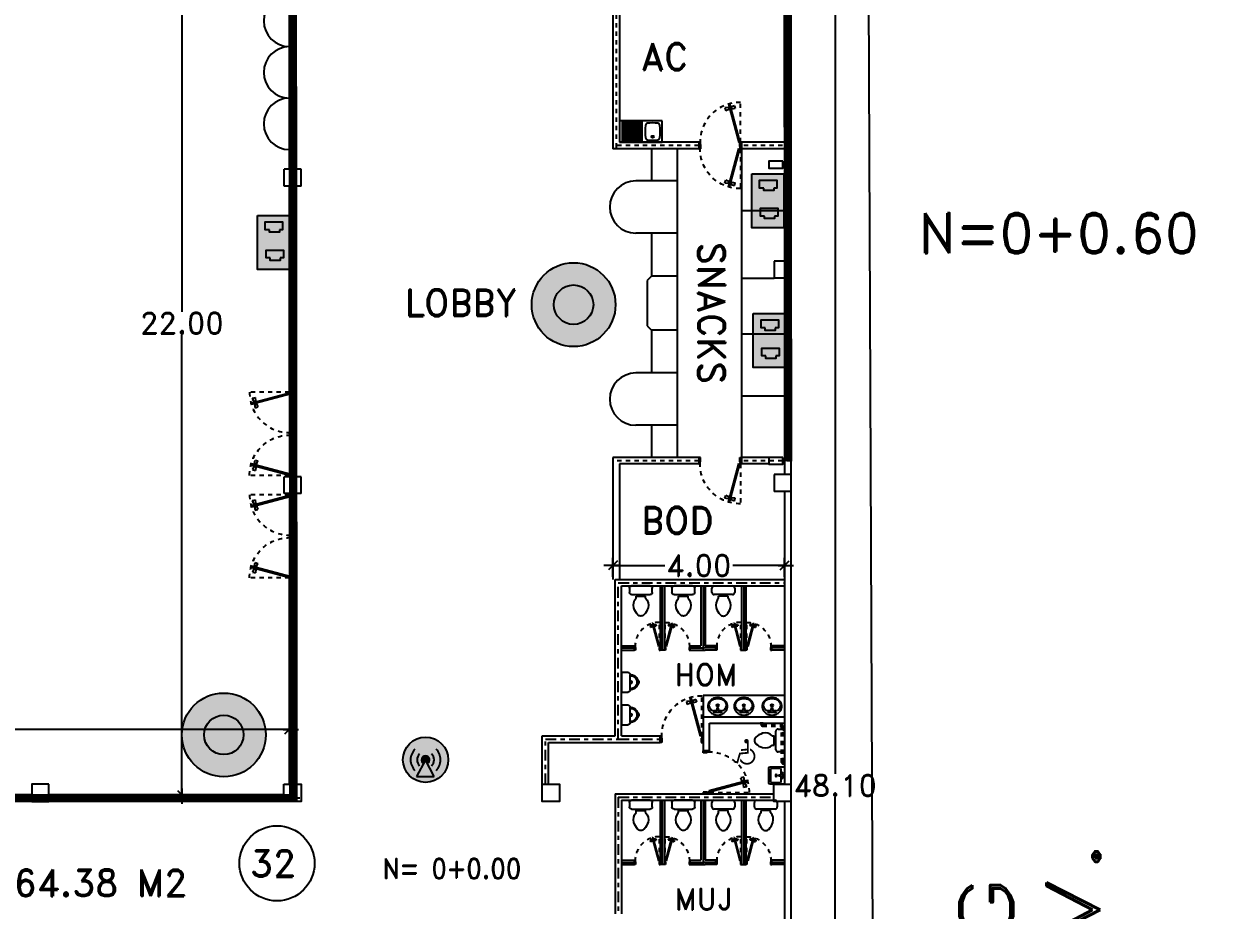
# Model space of a CAD drawing. Header units: millimetres. Extents: x 1590 to 1932, y -48 to 167.
# Drawn here: x 1756.57 to 1784.45, y 49.38 to 70.05 of the extents above; entities that cross this region are included whole.
import ezdxf

# ---------------------------------------------------------------- set-up
doc = ezdxf.new("R2010")
doc.units = ezdxf.units.MM
doc.header["$LTSCALE"] = 0.1
doc.header["$MEASUREMENT"] = 0
doc.header["$PDMODE"] = 35
doc.header["$PDSIZE"] = 0.75
for name, pattern in [('CENTER2', [1.125, 0.75, -0.125, 0.125, -0.125]), ('CENTERX2', [4, 2.5, -0.5, 0.5, -0.5]), ('HIDDEN2', [0.1875, 0.125, -0.0625])]:
    doc.linetypes.add(name, pattern=pattern)
doc.layers.get('0').update_dxf_attribs({"linetype": 'CONTINUOUS'})
doc.layers.get('DEFPOINTS').update_dxf_attribs({"linetype": 'CONTINUOUS'})
for name, color, linetype in [('_KTI_CONTROL', 7, 'CONTINUOUS'), ('ACCESSP02', 7, 'CONTINUOUS'), ('CABLEADO', 172, 'CONTINUOUS'), ('CALLES', 3, 'CONTINUOUS'), ('CAMARAS', 253, 'CONTINUOUS'), ('Eth2Salidas', 5, 'CONTINUOUS'), ('FC', 8, 'HIDDEN2'), ('HANDI', 8, 'CONTINUOUS'), ('P-FIXT', 1, 'CONTINUOUS'), ('PARED', 4, 'CONTINUOUS'), ('TERRENO', 4, 'CONTINUOUS'), ('TEXT', 3, 'CONTINUOUS')]:
    doc.layers.add(name, color=color, linetype=linetype)
doc.styles.add('ATT', font='txt')
doc.styles.add('ROMAND', font='romand.shx')
doc.dimstyles.new('URBA', dxfattribs={"dimtxt": 20, "dimasz": 0.5, "dimexe": 1.25, "dimexo": 0.63, "dimgap": 0.63, "dimtad": 0, "dimtih": 1, "dimtoh": 1, "dimzin": 1, "dimdsep": 46, "dimtxsty": 'ROMAND', "dimcen": 2.5, "dimclrd": 1, "dimclre": 1, "dimclrt": 3, "dimadec": 0, "dimazin": 0, "dimtfac": 1, "dimtmove": 0, "dimatfit": 3, "dimfxl": 1, "dimtvp": 1, "dimtolj": 1, "dimtzin": 1, "dimarcsym": 0})

# ---------------------------------------------------------------- blocks, each defined once
blk = doc.blocks.new('15PURN02')
at = {"color": 0, "linetype": 'ByBlock'}
for p, q in [((0, 9), (6, 9)), ((0, -9), (0, 9)), ((8, 7), (8, -7)), ((6, -9), (0, -9))]:
    blk.add_line(p, q, dxfattribs=at)
for centre, radius, start, end in [((6, 7), 2, 0, 90), ((8.25, 0.25), 6.75, 16.60688, 92.1211), ((8, 0), 1.5, 270, 90), ((8.25, 0.25), 5.75, 357.8789, 92.1211), ((13.5, 0), 2.5, 271.07073, 88.92927), ((6, -7), 2, 270, 0), ((8.25, -0.25), 6.75, 267.8789, 343.39312), ((8.25, -0.25), 5.75, 267.8789, 2.1211)]:
    blk.add_arc(centre, radius, start, end, dxfattribs=at)
at = {"color": 0, "linetype": 'ByBlock', "style": 'ATT'}
for tag, p, flags in [('ITEM', (0, -21), 3), ('ROOM_NUMBER', (0, -30), 1)]:
    blk.add_attdef(tag, p, '', height=6, dxfattribs=dict(at, flags=flags))
blk = doc.blocks.new('15PTOI01')
at = {"color": 0, "linetype": 'ByBlock'}
for p, q in [((0, -8.5), (0, 8.5)), ((2, 10.5), (6, 10.5)), ((8, 8.5), (8, -8.5)), ((9.5, 4.375), (9.5, -4.375)), ((11.25, 4.375), (9.5, 4.375)), ((6, -10.5), (2, -10.5)), ((11.25, -4.375), (9.5, -4.375))]:
    blk.add_line(p, q, dxfattribs=at)
for centre, radius, start, end in [((2, 8.5), 2, 90, 180), ((6, 8.5), 2, 0, 90), ((17.766404, -2.827313), 9.712715, 75.184599, 132.137709), ((13.6875, -12.03125), 19.717859, 49.950272, 70.559965), ((23.458333, 0), 4.229167, 313.602819, 46.397181), ((2, -8.5), 2, 180, 270), ((6, -8.5), 2, 270, 0), ((17.766404, 2.827313), 9.712715, 227.862291, 284.815401), ((13.6875, 12.03125), 19.717859, 289.440035, 310.049728)]:
    blk.add_arc(centre, radius, start, end, dxfattribs=at)
at = {"color": 0, "linetype": 'ByBlock', "style": 'ATT'}
for tag, p, flags in [('ITEM', (0, -23), 3), ('ROOM_NUMBER', (0, -32), 1)]:
    blk.add_attdef(tag, p, '', height=6, dxfattribs=dict(at, flags=flags))
blk = doc.blocks.new('ss1')
at = {"layer": '_KTI_CONTROL', "color": 1}
for points in [[(0.141, 0.122, 0), (0.141, 0.122, 0), (0.141, 0.122, 0), (0.141, 0.122, 0), (0.141, 0.122, 0)], [(0.141, 0.122, 0), (0.141, 0.122, 0), (0.141, 0.122, 0), (0.141, 0.122, 0), (0.141, 0.122, 0), (0.141, 0.122, 0), (0.141, 0.122, 0), (0.141, 0.122, 0), (0.141, 0.122, 0), (0.141, 0.122, 0), (0.141, 0.122, 0)]]:
    blk.add_polyline3d(points, dxfattribs=at)
at = {"layer": '_KTI_CONTROL'}
for points in [[(0.141, 0.122, 0), (0.141, 0.122, 0), (0.141, 0.122, 0), (0.141, 0.122, 0)], [(0.141, 0.122, 0), (0.141, 0.122, 0)]]:
    blk.add_polyline3d(points, dxfattribs=at)
at = {"layer": 'P-FIXT', "xscale": 0.0254, "yscale": 0.0254, "zscale": 0.0254}
blk.add_blockref('15PTOI01', (17.719, 12.528), dxfattribs=at)
blk = doc.blocks.new('15PLAV04')
at = {"color": 0, "linetype": 'ByBlock'}
for p, q in [((2.5, -1.5), (2.5, 1.5)), ((7, 0.5), (3, 1.5)), ((4, 1.25), (4, 3.635323)), ((7, -0.5), (7, 0.5)), ((3, -1.5), (7, -0.5)), ((4, -3.628449), (4, -1.25))]:
    blk.add_line(p, q, dxfattribs=at)
blk.add_lwpolyline([(8, 9, 0.109452), (4.986152, 8.332258, 0.102376), (2.343146, 6.363961, 0.093737), (0.622313, 3.491319, 0.088426), (0, 0, 0.088426), (0.622313, -3.491319, 0.093737), (2.343146, -6.363961, 0.102376), (4.986152, -8.332258, 0.109452), (8, -9, 0.109452), (11.013848, -8.332258, 0.102376), (13.656854, -6.363961, 0.093737), (15.377687, -3.491319, 0.088426), (16, 0, 0.088426), (15.377687, 3.491319, 0.093737), (13.656854, 6.363961, 0.102376), (11.013848, 8.332258, 0.109452)], format="xyb", close=True, dxfattribs=at)
for centre in [(3, 2.5), (9, 0), (3, -2.5)]:
    blk.add_circle(centre, 1, dxfattribs=at)
for centre, radius, start, end in [((7, 3.635323), 3, 146.09549, 180), ((11.358035, 0.706347), 8.250845, 143.130102, 146.09549), ((9.915843, 1.787992), 6.448105, 118.911201, 143.130102), ((9, 3.446272), 4.553728, 90, 118.911201), ((9, 3.446272), 4.553728, 61.088799, 90), ((8.084157, 1.787992), 6.448105, 36.869898, 61.088799), ((6.641965, 0.706347), 8.250845, 17.257939, 36.869898), ((4.368267, 0), 10.631733, 0, 17.257939), ((4.368267, 0), 10.631733, 342.742061, 0), ((7, -3.628449), 3, 180, 212.259808), ((9.915843, -1.787992), 6.448105, 212.259808, 241.088799), ((9, -3.446272), 4.553728, 241.088799, 270), ((9, -3.446272), 4.553728, 270, 298.911201), ((8.084157, -1.787992), 6.448105, 298.911201, 323.130102), ((6.641965, -0.706347), 8.250845, 323.130102, 342.742061)]:
    blk.add_arc(centre, radius, start, end, dxfattribs=at)
at = {"color": 0, "linetype": 'ByBlock', "style": 'ATT'}
for tag, p, flags in [('ROOM_NUMBER', (0, -26.5), 1), ('ITEM', (0, -17.5), 3)]:
    blk.add_attdef(tag, p, '', height=6, dxfattribs=dict(at, flags=flags))
blk = doc.blocks.new('P-GIRO-D')
at = {"color": 2}
for p, q in [((-0.31, 0.963), (-0.389, 0.952)), ((-0.389, 0.952), (-0.371, 0.884)), ((-0.297, 0.915), (-0.371, 0.884)), ((-0.281, 1.048), (-0.31, 1.041)), ((-0.31, 1.041), (-0.069, 0.142)), ((-0.31, 0.963), (-0.297, 0.915)), ((-0.288, 0.958), (-0.307, 0.953)), ((-0.28, 0.929), (-0.299, 0.924)), ((-0.281, 1.048), (-0.04, 0.15)), ((-0.239, 0.971), (-0.259, 0.966)), ((-0.232, 0.942), (-0.251, 0.937)), ((-0.242, 0.981), (-0.167, 1.011)), ((-0.242, 0.981), (-0.229, 0.933)), ((-0.229, 0.933), (-0.149, 0.944)), ((-0.167, 1.011), (-0.149, 0.944)), ((-1, 0.15), (-0.97, 0.15)), ((-0.96, 0), (-1, 0)), ((-0.97, 0.15), (-0.97, 0.1)), ((-0.97, 0.1), (-0.96, 0.1)), ((-0.96, 0.1), (-0.96, 0)), ((-0.04, 0.15), (-0.069, 0.142)), ((-0.04, 0.1), (-0.04, 0)), ((-0.03, 0.1), (-0.04, 0.1)), ((-0.04, 0), (0, 0)), ((-0.03, 0.15), (-0.03, 0.1)), ((0, 0.15), (-0.03, 0.15))]:
    blk.add_line(p, q, dxfattribs=at)
at = {"color": 1, "linetype": 'HIDDEN2'}
blk.add_line((-0.03, 0.15), (-0.03, 1.08), dxfattribs=at)
blk.add_arc((-0.04, 0.15), 0.93, 89.3839, 180, dxfattribs=at)
blk = doc.blocks.new('HANDI')
at = {"const_width": 0.0887}
blk.add_lwpolyline([(0.248, 0.911, 1), (0.336, 0.911, 1)], format="xyb", close=True, dxfattribs=at)
at = {"const_width": 0.0703}
blk.add_lwpolyline([(0.854, 0.176), (0.723, 0.124), (0.591, 0.458), (0.278, 0.458), (0.239, 0.907)], dxfattribs=at)
blk.add_lwpolyline([(0.17, 0.572, 1.299531), (0.584, 0.19, 0.358805)], format="xyb", dxfattribs=at)
for points in [[(0.151, 0.602), (0.182, 0.619), (0.189, 0.543)], [(0.299, 0.623), (0.305, 0.553), (0.535, 0.623), (0.535, 0.553)], [(0.553, 0.207), (0.576, 0.271), (0.615, 0.174)]]:
    blk.add_solid(points)
blk = doc.blocks.new('15PLAV06')
at = {"color": 0, "linetype": 'ByBlock'}
for p, q in [((0, 8.5), (0, -8.5)), ((16.5, 10), (1.5, 10)), ((2, -1.5), (2, 1.5)), ((7, 0.5), (3, 1.5)), ((4, 1.25), (4, 7.25)), ((4.75, 8), (15.25, 8)), ((7, -0.5), (7, 0.5)), ((16, 7.25), (16, -7.25)), ((18, -8.5), (18, 8.5)), ((1.5, -10), (16.5, -10)), ((3, -1.5), (7, -0.5)), ((4, -7.25), (4, -1.25)), ((15.25, -8), (4.75, -8))]:
    blk.add_line(p, q, dxfattribs=at)
for centre in [(2.5, 2.5), (9.5, 0), (2.5, -2.5)]:
    blk.add_circle(centre, 1, dxfattribs=at)
for centre, radius, start, end in [((1.5, 8.5), 1.5, 90, 180), ((4.75, 7.25), 0.75, 90, 180), ((15.25, 7.25), 0.75, 0, 90), ((16.5, 8.5), 1.5, 0, 90), ((1.5, -8.5), 1.5, 180, 270), ((4.75, -7.25), 0.75, 180, 270), ((15.25, -7.25), 0.75, 270, 0), ((16.5, -8.5), 1.5, 270, 0)]:
    blk.add_arc(centre, radius, start, end, dxfattribs=at)
at = {"color": 0, "linetype": 'ByBlock', "style": 'ATT'}
for tag, p, flags in [('ROOM_NUMBER', (0, -29), 1), ('ITEM', (0, -20), 3)]:
    blk.add_attdef(tag, p, '', height=6, dxfattribs=dict(at, flags=flags))
blk = doc.blocks.new('UTP1$0$DIMBLOCK')
at = {"color": 1}
blk.add_line((-7.5, 0), (10.5, 0), dxfattribs=at)
at = {"color": 4}
blk.add_line((-5.25, -5.25), (5.25, 5.25), dxfattribs=at)
blk = doc.blocks.new('*D301')
at = {"layer": 'CALLES', "color": 1, "linetype": 'Continuous', "transparency": 16777216}
for p, q in [((1762.575, 74.065), (1760.069, 74.065)), ((1760.249, 74.045), (1760.249, 63.335)), ((1760.249, 52.085), (1760.249, 62.795)), ((1762.575, 52.065), (1760.069, 52.065))]:
    blk.add_line(p, q, dxfattribs=at)
at = {"layer": 'DEFPOINTS', "color": 0, "linetype": 'Continuous', "transparency": 16777216}
for p in [(1762.637, 74.065), (1760.249, 52.065), (1762.637, 52.065)]:
    blk.add_point(p, dxfattribs=at)
at = {"layer": 'CALLES', "color": 1, "linetype": 'Continuous', "transparency": 16777216, "xscale": 0.02, "yscale": 0.02, "zscale": 0.02}
for p, rotation in [((1760.249, 74.065), 90), ((1760.249, 52.065), 270)]:
    blk.add_blockref('UTP1$0$DIMBLOCK', p, dxfattribs=dict(at, rotation=rotation))
at = {"layer": 'CALLES', "color": 3, "linetype": 'Continuous', "transparency": 16777216, "insert": (1760.249, 63.065), "char_height": 0.5, "attachment_point": 5, "style": 'ROMAND'}
blk.add_mtext('\\A1;22.00', dxfattribs=at)
blk = doc.blocks.new('*D300')
at = {"color": 1, "linetype": 'Continuous', "transparency": 16777216}
for p, q in [((1770.297, 57.153), (1770.297, 57.597)), ((1774.297, 57.153), (1774.297, 57.597)), ((1770.317, 57.417), (1771.503, 57.417)), ((1774.277, 57.417), (1773.091, 57.417))]:
    blk.add_line(p, q, dxfattribs=at)
at = {"layer": 'DEFPOINTS', "color": 0, "linetype": 'Continuous', "transparency": 16777216}
for p in [(1770.297, 57.417), (1770.297, 57.09), (1774.297, 57.09)]:
    blk.add_point(p, dxfattribs=at)
at = {"color": 1, "linetype": 'Continuous', "transparency": 16777216, "xscale": 0.02, "yscale": 0.02, "zscale": 0.02, "rotation": 180}
blk.add_blockref('UTP1$0$DIMBLOCK', (1770.297, 57.417), dxfattribs=at)
at = {"color": 1, "linetype": 'Continuous', "transparency": 16777216, "xscale": 0.02, "yscale": 0.02, "zscale": 0.02}
blk.add_blockref('UTP1$0$DIMBLOCK', (1774.297, 57.417), dxfattribs=at)
at = {"color": 3, "linetype": 'Continuous', "transparency": 16777216, "insert": (1772.297, 57.417), "char_height": 0.5, "attachment_point": 5, "style": 'ROMAND'}
blk.add_mtext('\\A1;4.00', dxfattribs=at)
blk = doc.blocks.new('FREG1P')
at = {"color": 0, "linetype": 'Continuous'}
for p, q in [((0.25, 1), (-0.25, 1)), ((-0.25, 1), (-0.25, 0)), ((-0.2, 0.95), (-0.2, 0.45)), ((-0.2, 0.45), (-0.2, 0.95)), ((-0.16, 0.45), (-0.16, 0.95)), ((-0.12, 0.45), (-0.12, 0.95)), ((-0.08, 0.45), (-0.08, 0.95)), ((-0.04, 0.45), (-0.04, 0.95)), ((0, 0.45), (0, 0.95)), ((0.04, 0.45), (0.04, 0.95)), ((0.08, 0.45), (0.08, 0.95)), ((0.12, 0.45), (0.12, 0.95)), ((0.16, 0.45), (0.16, 0.95)), ((0.2, 0.45), (0.2, 0.95)), ((0.25, 0), (0.25, 1)), ((-0.25, 0), (0.25, 0)), ((-0.139, 0.225), (-0.104, 0.225)), ((-0.121, 0.243), (-0.121, 0.207))]:
    blk.add_line(p, q, dxfattribs=at)
for centre, radius in [((-0.224, 0.275), 0.00893), ((-0.224, 0.225), 0.00893), ((-0.224, 0.175), 0.00893), ((-0.121, 0.225), 0.025), ((-0.121, 0.225), 0.0179)]:
    blk.add_circle(centre, radius, dxfattribs=at)
for centre, radius, start, end in [((0.843, 0.225), 1.043, 173.2171, 186.7829), ((-0.143, 0.342), 0.05, 96.1396, 173.2171), ((0, -0.988), 1.388, 83.8604, 96.1396), ((0.143, 0.342), 0.05, 6.7829, 83.8604), ((-0.843, 0.225), 1.043, 353.2171, 6.7829), ((-0.143, 0.108), 0.05, 186.7829, 263.8604), ((0, 1.438), 1.388, 263.8604, 276.1396), ((0.143, 0.108), 0.05, 276.1396, 353.2171)]:
    blk.add_arc(centre, radius, start, end, dxfattribs=at)
at = {"layer": '_KTI_CONTROL'}
blk.add_polyline3d([(-27.036, -20.878, 0), (-27.036, -20.878, 0)], dxfattribs=at)
blk = doc.blocks.new('*D324')
at = {"color": 1, "linetype": 'Continuous', "transparency": 16777216}
for p, q in [((1740.028, 52.872), (1740.028, 53.773)), ((1740.048, 53.593), (1750.554, 53.593)), ((1762.737, 53.593), (1752.618, 53.593)), ((1762.757, 52.872), (1762.757, 53.773))]:
    blk.add_line(p, q, dxfattribs=at)
at = {"layer": 'DEFPOINTS', "color": 0, "linetype": 'Continuous', "transparency": 16777216}
for p in [(1762.757, 53.593), (1740.028, 52.81), (1762.757, 52.81)]:
    blk.add_point(p, dxfattribs=at)
at = {"color": 1, "linetype": 'Continuous', "transparency": 16777216, "xscale": 0.02, "yscale": 0.02, "zscale": 0.02, "rotation": 180}
blk.add_blockref('UTP1$0$DIMBLOCK', (1740.028, 53.593), dxfattribs=at)
at = {"color": 1, "linetype": 'Continuous', "transparency": 16777216, "xscale": 0.02, "yscale": 0.02, "zscale": 0.02}
blk.add_blockref('UTP1$0$DIMBLOCK', (1762.757, 53.593), dxfattribs=at)
at = {"color": 3, "linetype": 'Continuous', "transparency": 16777216, "insert": (1751.586, 53.593), "char_height": 0.5, "attachment_point": 5, "style": 'ROMAND'}
blk.add_mtext('\\A1;23.05', dxfattribs=at)
blk = doc.blocks.new('*D364')
at = {"color": 1, "linetype": 'Continuous', "transparency": 16777216}
for p, q in [((1774.51, 74.065), (1775.657, 74.065)), ((1775.477, 74.045), (1775.477, 52.554)), ((1775.477, 26.085), (1775.477, 52.014)), ((1774.51, 26.065), (1775.657, 26.065))]:
    blk.add_line(p, q, dxfattribs=at)
at = {"layer": 'DEFPOINTS', "color": 0, "linetype": 'Continuous', "transparency": 16777216}
for p in [(1774.447, 74.065), (1774.447, 26.065), (1775.477, 26.065)]:
    blk.add_point(p, dxfattribs=at)
at = {"color": 1, "linetype": 'Continuous', "transparency": 16777216, "xscale": 0.02, "yscale": 0.02, "zscale": 0.02}
for p, rotation in [((1775.477, 74.065), 90), ((1775.477, 26.065), 270)]:
    blk.add_blockref('UTP1$0$DIMBLOCK', p, dxfattribs=dict(at, rotation=rotation))
at = {"color": 3, "linetype": 'Continuous', "transparency": 16777216, "insert": (1775.477, 52.284), "char_height": 0.5, "attachment_point": 5, "style": 'ROMAND'}
blk.add_mtext('\\A1;48.10', dxfattribs=at)
blk = doc.blocks.new('dosSALIDAS')
at = {"layer": 'Eth2Salidas', "linetype": 'Continuous'}
h = blk.add_hatch(color=0, dxfattribs=at)
h.dxf.hatch_style = 1
h.paths.add_polyline_path([(0.325, 0), (0, 0), (0, -0.55), (0.325, -0.55)])
h.paths.add_polyline_path([(0.12, -0.171), (0.12, -0.146), (0.079, -0.146), (0.079, -0.065), (0.255, -0.065), (0.255, -0.146), (0.222, -0.146), (0.222, -0.171)], flags=16)
h.paths.add_polyline_path([(0.264, -0.351), (0.264, -0.431), (0.23, -0.431), (0.23, -0.456), (0.128, -0.456), (0.128, -0.431), (0.087, -0.431), (0.087, -0.351)], flags=16)
h = blk.add_hatch(color=256, dxfattribs=at)
h.dxf.hatch_style = 1
h.paths.add_polyline_path([(0.222, -0.171), (0.222, -0.146), (0.255, -0.146), (0.255, -0.065), (0.079, -0.065), (0.079, -0.146), (0.12, -0.146), (0.12, -0.171)])
h = blk.add_hatch(color=256, dxfattribs=at)
h.dxf.hatch_style = 1
h.paths.add_polyline_path([(0.23, -0.456), (0.23, -0.431), (0.264, -0.431), (0.264, -0.351), (0.087, -0.351), (0.087, -0.431), (0.128, -0.431), (0.128, -0.456)])
at = {"layer": 'Eth2Salidas', "color": 18, "linetype": 'Continuous', "true_color": 0x000000}
blk.add_lwpolyline([(0, 0), (0.325, 0), (0.325, -0.55), (0, -0.55)], close=True, dxfattribs=at)
for points in [[(0.12, -0.146), (0.079, -0.146), (0.079, -0.065), (0.255, -0.065), (0.255, -0.146), (0.222, -0.146)], [(0.222, -0.146), (0.222, -0.171), (0.12, -0.171), (0.12, -0.146)], [(0.128, -0.431), (0.087, -0.431), (0.087, -0.351), (0.264, -0.351), (0.264, -0.431), (0.23, -0.431)], [(0.23, -0.431), (0.23, -0.456), (0.128, -0.456), (0.128, -0.431)]]:
    blk.add_lwpolyline(points, dxfattribs=at)
blk = doc.blocks.new('A$C2b54071f')
at = {"layer": 'Eth2Salidas', "color": 0, "linetype": 'Continuous', "xscale": 2.294213201718801, "yscale": 2.294213201718801, "zscale": 2.294213201718801}
blk.add_blockref('dosSALIDAS', (0, 1.262), dxfattribs=at)
blk = doc.blocks.new('cams')
at = {"layer": 'CAMARAS', "linetype": 'Continuous', "true_color": 0xffffff}
h = blk.add_hatch(color=7, dxfattribs=at)
h.dxf.hatch_style = 1
h.paths.add_polyline_path([(-0.977, 0, 1), (0.977, 0, 1)])
h.paths.add_polyline_path([(0.46, 0, -1), (-0.46, 0, -1)], flags=16)
at = {"layer": 'CAMARAS', "linetype": 'Continuous', "true_color": 0x939598}
h = blk.add_hatch(color=252, dxfattribs=at)
h.dxf.hatch_style = 1
h.paths.add_polyline_path([(-0.46, 0, 1), (0.46, 0, 1)])
at = {"layer": 'CAMARAS', "color": 0, "linetype": 'Continuous'}
for radius in [0.977, 0.977, 0.977, 0.46]:
    blk.add_circle((0, 0), radius, dxfattribs=at)
blk = doc.blocks.new('PuntoAcceso02')
at = {"layer": 'ACCESSP02', "linetype": 'Continuous'}
h = blk.add_hatch(color=256, dxfattribs=at)
h.set_gradient(color1=(237, 31, 36), color2=(247, 171, 174))
h.paths.add_polyline_path([(-0.528, 0, 1), (0.528, 0, 1)])
h.paths.add_polyline_path([(0.042, -0.082), (0.2, -0.388), (-0.209, -0.39), (-0.043, -0.081, -4.049664)], flags=16)
h = blk.add_hatch(color=256, dxfattribs=at)
h.set_gradient(color1=(247, 171, 174), color2=(247, 171, 174))
h.paths.add_polyline_path([(-0.209, -0.39), (0.2, -0.388), (0, 0)])
h = blk.add_hatch(color=256, dxfattribs=at)
h.set_gradient(color1=(153, 27, 30), color2=(237, 31, 36))
h.paths.add_polyline_path([(0, 0), (0.042, -0.082, 4.049664), (-0.043, -0.081)])
at = {"layer": 'ACCESSP02', "color": 18, "linetype": 'Continuous', "true_color": 0x000000}
for p, q in [((0, 0), (-0.209, -0.39)), ((0.2, -0.388), (0, 0)), ((-0.209, -0.39), (0.2, -0.388))]:
    blk.add_line(p, q, dxfattribs=at)
blk.add_circle((0, 0), 0.528, dxfattribs=at)
for radius, start, end in [(0.349, 134.9548, 225.0265), (0.199, 134.9548, 225.0265), (0.092, 297.3127, 241.8295), (0.199, 314.9548, 45.0265), (0.349, 314.9548, 45.0265)]:
    blk.add_arc((0, 0), radius, start, end, dxfattribs=at)

msp = doc.modelspace()

# ---------------------------------------------------------------- linework, layer by layer
at = {"color": 8, "linetype": 'CENTER2'}
for p, q in [((1762.8321, 66.6554), (1762.8321, 74.0654)), ((1770.3721, 74.0654), (1770.3721, 67.1354)), ((1772.2971, 67.2104), (1770.2971, 67.2104)), ((1774.4471, 67.2104), (1773.2971, 67.2104)), ((1772.2971, 59.8604), (1770.2971, 59.8604)), ((1774.4471, 59.8604), (1773.2971, 59.8604))]:
    msp.add_line(p, q, dxfattribs=at)
at = {"color": 2}
for p, q in [((1774.2971, 69.7054), (1774.2971, 68.9054)), ((1774.4471, 69.7054), (1774.4471, 68.9054)), ((1773.2971, 67.1354), (1773.2971, 59.9354)), ((1773.2971, 65.6954), (1774.2971, 65.6954)), ((1773.2971, 64.1204), (1774.0521, 64.1204)), ((1773.2971, 62.8154), (1774.2971, 62.8154)), ((1773.2971, 61.3754), (1774.2971, 61.3754))]:
    msp.add_line(p, q, dxfattribs=at)
at = {"color": 4}
for p, q in [((1774.2971, 69.7054), (1774.4471, 69.7054)), ((1774.2971, 68.9054), (1774.4471, 68.9054))]:
    msp.add_line(p, q, dxfattribs=at)
at = {"color": 1}
for p, q in [((1774.3471, 69.7054), (1774.3471, 68.9054)), ((1774.3971, 69.7054), (1774.3971, 68.9054))]:
    msp.add_line(p, q, dxfattribs=at)
at = {"color": 8}
for p, q in [((1762.7571, 61.4854), (1762.7571, 59.4854)), ((1762.7571, 59.0954), (1762.7571, 57.0954))]:
    msp.add_line(p, q, dxfattribs=at)
at = {"color": 3}
for p, q in [((1762.9071, 61.4854), (1762.7571, 61.4854)), ((1762.9071, 57.0954), (1762.7571, 57.0954))]:
    msp.add_line(p, q, dxfattribs=at)
at = {"color": 2, "linetype": 'Continuous'}
for p, q in [((1771.3971, 56.9404), (1771.3971, 55.4424)), ((1771.4971, 56.9404), (1771.4971, 55.4424)), ((1772.3471, 56.9404), (1772.3471, 55.5424)), ((1772.4471, 56.9404), (1772.4471, 55.5424)), ((1773.2971, 56.9404), (1773.2971, 55.4424)), ((1773.3971, 56.9404), (1773.3971, 55.4424)), ((1770.4971, 55.5424), (1770.7971, 55.5424)), ((1770.7971, 55.4424), (1770.7971, 55.5424)), ((1772.0971, 55.5424), (1772.3471, 55.5424)), ((1772.0971, 55.4424), (1772.0971, 55.5424)), ((1772.6971, 55.5424), (1772.4471, 55.5424)), ((1772.6971, 55.4424), (1772.6971, 55.5424)), ((1774.2971, 55.5424), (1773.9971, 55.5424)), ((1773.9971, 55.4424), (1773.9971, 55.5424)), ((1770.4971, 55.4424), (1770.7971, 55.4424)), ((1771.4971, 55.4424), (1771.3971, 55.4424)), ((1772.0971, 55.4424), (1772.4096, 55.4424)), ((1772.3471, 55.4424), (1772.4471, 55.4424)), ((1772.6971, 55.4424), (1772.4471, 55.4424)), ((1773.2971, 55.4424), (1773.3971, 55.4424)), ((1774.2971, 55.4424), (1773.9971, 55.4424)), ((1771.3971, 51.9404), (1771.3971, 50.4424)), ((1771.4971, 51.9404), (1771.4971, 50.4424)), ((1772.3471, 51.9404), (1772.3471, 50.5424)), ((1772.4471, 51.9404), (1772.4471, 50.5424)), ((1773.2971, 51.9404), (1773.2971, 50.4424)), ((1773.3971, 51.9404), (1773.3971, 50.4424)), ((1770.4971, 50.5424), (1770.7971, 50.5424)), ((1770.7971, 50.4424), (1770.7971, 50.5424)), ((1772.0971, 50.5424), (1772.3471, 50.5424)), ((1772.0971, 50.4424), (1772.0971, 50.5424)), ((1772.6971, 50.5424), (1772.4471, 50.5424)), ((1772.6971, 50.4424), (1772.6971, 50.5424)), ((1774.2971, 50.5424), (1773.9971, 50.5424)), ((1773.9971, 50.4424), (1773.9971, 50.5424)), ((1770.4971, 50.4424), (1770.7971, 50.4424)), ((1771.4971, 50.4424), (1771.3971, 50.4424)), ((1772.0971, 50.4424), (1772.4096, 50.4424)), ((1772.3471, 50.4424), (1772.4471, 50.4424)), ((1772.6971, 50.4424), (1772.4471, 50.4424)), ((1773.2971, 50.4424), (1773.3971, 50.4424)), ((1774.2971, 50.4424), (1773.9971, 50.4424))]:
    msp.add_line(p, q, dxfattribs=at)
at = {"color": 8, "linetype": 'Continuous'}
for p, q in [((1771.4471, 56.9404), (1771.4471, 55.4424)), ((1772.3971, 56.9404), (1772.3971, 55.4424)), ((1773.3471, 56.9404), (1773.3471, 55.4424)), ((1770.4971, 55.4924), (1770.7971, 55.4924)), ((1772.0971, 55.4924), (1772.3971, 55.4924)), ((1772.6971, 55.4924), (1772.3971, 55.4924)), ((1774.2971, 55.4924), (1773.9971, 55.4924)), ((1771.4471, 51.9404), (1771.4471, 50.4424)), ((1772.3971, 51.9404), (1772.3971, 50.4424)), ((1773.3471, 51.9404), (1773.3471, 50.4424)), ((1770.4971, 50.4924), (1770.7971, 50.4924)), ((1772.0971, 50.4924), (1772.3971, 50.4924)), ((1772.6971, 50.4924), (1772.3971, 50.4924)), ((1774.2971, 50.4924), (1773.9971, 50.4924))]:
    msp.add_line(p, q, dxfattribs=at)
at = {"color": 6}
for points in [[(1774.2571, 66.8454), (1773.9271, 66.8454), (1773.9271, 66.6854), (1774.2571, 66.6854)], [(1774.2571, 59.9354), (1773.9271, 59.9354), (1773.9271, 59.7754), (1774.2571, 59.7754)]]:
    msp.add_lwpolyline(points, close=True, dxfattribs=at)
at = {"color": 2, "linetype": 'Continuous'}
msp.add_circle((1762.4661, 50.4707), 0.8758, dxfattribs=at)
for centre in [(1762.7571, 70.1154), (1762.7571, 68.9154), (1762.7571, 67.7154)]:
    msp.add_arc(centre, 0.6, 90, 270, dxfattribs=at)
at = {"layer": 'CABLEADO', "linetype": 'Continuous', "const_width": 0.2}
for points in [[(1762.8321, 74.0654), (1762.849, 51.9904), (1740.0279, 51.9904)], [(1774.3701, 74.0106), (1774.3759, 59.844)]]:
    msp.add_lwpolyline(points, dxfattribs=at)
at = {"layer": 'CALLES', "color": 6, "linetype": 'Continuous'}
for p, q in [((1763.0271, 66.6554), (1762.6371, 66.6554)), ((1762.6371, 66.2654), (1762.6371, 66.6554)), ((1763.0271, 66.2654), (1763.0271, 66.6554)), ((1763.0271, 66.2654), (1762.6371, 66.2654)), ((1774.0521, 64.5104), (1774.0521, 64.1204)), ((1774.4471, 64.5104), (1774.0521, 64.5104)), ((1774.4471, 64.1204), (1774.0521, 64.1204)), ((1763.0271, 59.4854), (1762.6371, 59.4854)), ((1762.6371, 59.0954), (1762.6371, 59.4854)), ((1763.0271, 59.0954), (1763.0271, 59.4854)), ((1774.4471, 59.5354), (1774.0521, 59.5354)), ((1774.0521, 59.5354), (1774.0521, 59.1454)), ((1774.4471, 59.1454), (1774.0521, 59.1454)), ((1763.0271, 59.0954), (1762.6371, 59.0954))]:
    msp.add_line(p, q, dxfattribs=at)
for points in [[(1757.151, 52.3154), (1756.751, 52.3154), (1756.751, 51.9154), (1757.151, 51.9154)], [(1762.6271, 52.3154), (1763.0271, 52.3154), (1763.0271, 51.9154), (1762.6271, 51.9154)], [(1768.6481, 52.3154), (1769.0481, 52.3154), (1769.0481, 51.9154), (1768.6481, 51.9154)], [(1774.0471, 52.3154), (1774.4471, 52.3154), (1774.4471, 51.9154), (1774.0471, 51.9154)]]:
    msp.add_lwpolyline(points, close=True, dxfattribs=at)
at = {"layer": 'FC'}
for p, q in [((1773.7326, 53.7404, 0), (1773.7974, 53.7404, 0)), ((1773.7326, 53.7351, 0), (1773.7326, 53.7404, 0)), ((1773.7974, 53.7355, 0), (1773.7326, 53.7355, 0)), ((1773.7964, 53.7341, 0), (1773.7336, 53.7341, 0)), ((1773.7491, 53.7093, 0), (1773.7491, 53.7341, 0)), ((1773.7809, 53.7093, 0), (1773.7809, 53.7341, 0)), ((1773.7878, 53.7024, 0), (1774.2205, 53.7024, 0)), ((1773.7878, 53.6707, 0), (1774.2205, 53.6707, 0)), ((1773.7974, 53.7404, 0), (1773.7974, 53.7351, 0)), ((1774.2274, 52.8254, 0), (1774.2274, 53.6637, 0)), ((1774.2584, 53.579, 0), (1774.2908, 53.579, 0)), ((1774.2591, 53.6108, 0), (1774.2591, 53.6637, 0)), ((1774.2591, 53.6108, 0), (1774.2908, 53.6108, 0)), ((1774.2591, 52.8273, 0), (1774.2591, 53.579, 0)), ((1774.2908, 53.6263, 0), (1774.2908, 53.5635, 0)), ((1774.2971, 53.6273, 0), (1774.2918, 53.6273, 0)), ((1774.2971, 53.5625, 0), (1774.2971, 53.6273, 0)), ((1774.266, 52.8204), (1774.2908, 52.8204)), ((1774.266, 52.7887), (1774.2908, 52.7887)), ((1774.2908, 52.836), (1774.2908, 52.7732)), ((1774.2971, 52.837), (1774.2918, 52.837)), ((1774.2918, 52.7722), (1774.2971, 52.7722)), ((1774.2922, 52.837), (1774.2922, 52.7722)), ((1774.2971, 52.7722), (1774.2971, 52.837))]:
    msp.add_line(p, q, dxfattribs=at)
for centre, radius, start, end in [((1773.7336, 53.7351, 0), 0.001, 180, 270), ((1773.7878, 53.7093, 0), 0.0387, 180, 270), ((1773.7878, 53.7093, 0), 0.0069, 180, 270), ((1773.7964, 53.7351, 0), 0.001, 270, 360), ((1774.2205, 53.6638, 0), 0.0386, 359.87355, 90.05238), ((1774.2205, 53.6637, 0), 0.0069, 360, 90), ((1774.2918, 53.6263, 0), 0.001, 90, 180), ((1774.266, 52.8273), 0.0387, 180, 270), ((1774.266, 52.8273), 0.0069, 180, 270), ((1774.2918, 52.836), 0.001, 90, 180), ((1774.2918, 52.7732), 0.001, 180, 270)]:
    msp.add_arc(centre, radius, start, end, dxfattribs=at)
at = {"layer": 'PARED', "color": 4}
for p, q in [((1762.7571, 66.6554), (1762.7571, 73.6654)), ((1762.9071, 66.6554), (1762.9071, 73.6654)), ((1774.2971, 71.7054), (1774.2971, 69.7054)), ((1774.4471, 71.7054), (1774.4471, 69.7054)), ((1774.2971, 68.9054), (1774.2971, 67.1354)), ((1774.4471, 68.9054), (1774.4471, 28.2404)), ((1774.2971, 67.1354), (1774.2971, 64.5104)), ((1762.7571, 61.4854), (1762.7571, 66.2654)), ((1762.9071, 61.4854), (1762.9071, 66.2654)), ((1774.2971, 64.1204), (1774.2971, 59.5354)), ((1774.2971, 59.1454), (1774.2971, 52.3154)), ((1762.7571, 52.3154), (1762.7571, 57.0954)), ((1762.9071, 52.3154), (1762.9071, 57.0954)), ((1770.3471, 53.4404), (1770.3471, 57.0904)), ((1770.3471, 57.0904), (1774.2971, 57.0904)), ((1770.4971, 53.4404), (1770.4971, 56.9404)), ((1770.4971, 56.9404), (1774.2971, 56.9404)), ((1772.3971, 53.8904), (1774.2971, 53.8904, 0)), ((1772.3971, 53.8904), (1772.3971, 53.0904, 0)), ((1772.5471, 53.7404), (1774.2971, 53.7404, 0)), ((1772.5471, 53.0904), (1772.5471, 53.7404)), ((1768.6481, 52.3154), (1768.6481, 53.4404)), ((1768.6481, 53.4404), (1770.3471, 53.4404)), ((1768.7981, 52.3154), (1768.7981, 53.2904)), ((1768.7981, 53.2904), (1770.3471, 53.2904)), ((1770.3471, 53.2904), (1771.3971, 53.2904)), ((1770.4971, 53.4404), (1771.3971, 53.4404)), ((1771.3971, 53.2904), (1771.3971, 53.4404)), ((1772.5471, 53.0904, 0), (1772.3971, 53.0904, 0)), ((1762.849, 51.9154), (1748.976, 51.9154)), ((1756.751, 52.0654), (1751.751, 52.0654)), ((1762.6271, 52.0654), (1757.151, 52.0654)), ((1770.3471, 52.0904), (1774.0471, 52.0904)), ((1770.3471, 52.0904), (1770.3471, 49.2904)), ((1770.4971, 51.9404), (1774.0471, 51.9404)), ((1770.4971, 51.9404), (1770.4971, 49.2904)), ((1774.2971, 51.9154), (1774.2971, 48.2904))]:
    msp.add_line(p, q, dxfattribs=at)
at = {"layer": 'PARED', "color": 3}
for p, q in [((1770.2971, 71.2154), (1770.2971, 67.1354)), ((1770.4471, 71.0654), (1770.4471, 67.2854)), ((1772.2971, 67.2854), (1770.4471, 67.2854)), ((1772.2971, 67.2854), (1772.2971, 67.1354)), ((1773.2971, 67.2854), (1773.2971, 67.1354)), ((1774.2971, 67.2854), (1773.2971, 67.2854)), ((1772.2971, 67.1354), (1770.2971, 67.1354)), ((1774.2971, 67.1354), (1773.2971, 67.1354)), ((1771.7971, 62.9054), (1771.1971, 62.9054)), ((1772.2971, 59.9354), (1770.2971, 59.9354)), ((1770.2971, 59.9354), (1770.2971, 57.0904)), ((1772.2971, 59.7854), (1770.4471, 59.7854)), ((1770.4471, 59.7854), (1770.4471, 57.0904)), ((1772.2971, 59.9354), (1772.2971, 59.7854)), ((1773.2971, 59.9354), (1773.2971, 59.7854)), ((1773.9271, 59.9354), (1773.2971, 59.9354)), ((1773.9271, 59.7854), (1773.2971, 59.7854)), ((1770.6721, 56.9404), (1771.6471, 56.9404)), ((1762.999, 51.9154), (1762.849, 51.9154))]:
    msp.add_line(p, q, dxfattribs=at)
at = {"layer": 'PARED', "color": 2}
for p, q in [((1771.1971, 67.1354), (1771.1971, 66.3854)), ((1771.7971, 67.1354), (1771.7971, 59.9354)), ((1771.7971, 66.3854), (1770.8321, 66.3854)), ((1771.7971, 65.1654), (1770.8321, 65.1654)), ((1771.1971, 65.1654), (1771.1971, 64.1654)), ((1771.1971, 64.1654), (1771.0971, 64.0654)), ((1771.7971, 64.1654), (1771.1971, 64.1654)), ((1771.0971, 64.0654), (1771.0971, 63.0054)), ((1771.0971, 63.0054), (1771.1971, 62.9054)), ((1771.1971, 62.9054), (1771.1971, 61.9054)), ((1771.7971, 61.9054), (1770.8321, 61.9054)), ((1771.7971, 60.6854), (1770.8321, 60.6854)), ((1771.1971, 60.6854), (1771.1971, 59.9354)), ((1772.3971, 54.3904), (1774.2971, 54.3904)), ((1772.3971, 54.3904), (1772.3971, 53.8904))]:
    msp.add_line(p, q, dxfattribs=at)
at = {"layer": 'PARED', "color": 8, "linetype": 'CENTERX2'}
for p, q in [((1770.4221, 53.3654), (1770.4221, 57.0154)), ((1770.4221, 57.0154), (1774.2971, 57.0154)), ((1768.7231, 52.3154), (1768.7231, 53.3654)), ((1768.7231, 53.3654), (1770.4221, 53.3654)), ((1770.4221, 53.3654), (1771.3971, 53.3654)), ((1762.999, 51.9904), (1748.976, 51.9904)), ((1770.4221, 52.0154), (1774.0471, 52.0154)), ((1770.4221, 52.0154), (1770.4221, 49.2904))]:
    msp.add_line(p, q, dxfattribs=at)
at = {"layer": 'PARED', "color": 2}
for centre in [(1770.8321, 65.7754), (1770.8321, 61.2954)]:
    msp.add_arc(centre, 0.61, 90, 270, dxfattribs=at)
at = {"layer": 'TERRENO', "color": 5, "linetype": 'Continuous'}
msp.add_line((1776.4555, 24.0654), (1776.0202, 128.6965), dxfattribs=at)

# ---------------------------------------------------------------- block references
at = {"color": 1, "linetype": 'Continuous', "xscale": -1}
for p, rotation in [((1758.5361, 60.6963), 270), ((1756.4768, 59.3213), 270), ((1756.4768, 56.3463), 270), ((1783.4765, 74.6595), 90), ((1784.4661, 74.6595), 90), ((1783.4765, 69.6595), 90), ((1784.4661, 69.6595), 90)]:
    msp.add_blockref('ss1', p, dxfattribs=dict(at, rotation=rotation))
at = {"color": 1, "linetype": 'Continuous'}
for p, rotation in [((1786.3813, 59.3213), 90), ((1786.2559, 56.3463), 90), ((1760.3432, 74.6595), 270), ((1760.3432, 69.6595), 270), ((1761.3323, 69.6595), 270), ((1792.0162, 65.8639, 0), 180)]:
    msp.add_blockref('ss1', p, dxfattribs=dict(at, rotation=rotation))
at = {"color": 1, "linetype": 'Continuous', "xscale": -1}
msp.add_blockref('ss1', (1789.0537, 61.9708), dxfattribs=at)
at = {"color": 0, "linetype": 'Continuous'}
for p in [(1773.5354, 65.2888), (1762.0123, 64.3161), (1773.5694, 62.0297)]:
    msp.add_blockref('A$C2b54071f', p, dxfattribs=at)
at = {"layer": 'ACCESSP02', "linetype": 'Continuous'}
msp.add_blockref('PuntoAcceso02', (1765.9291, 52.8859), dxfattribs=at)
at = {"layer": 'CAMARAS', "color": 0, "linetype": 'Continuous'}
for p in [(1769.3807, 63.4984), (1761.2257, 53.4653)]:
    msp.add_blockref('cams', p, dxfattribs=at)
at = {"layer": 'HANDI', "xscale": -0.5998902583154753, "yscale": 0.5998902583155541, "zscale": 0.5998902583155464, "rotation": 5.365181724140591}
msp.add_blockref('HANDI', (1773.635, 52.7903), dxfattribs=at)
at = {"layer": 'P-FIXT', "rotation": 90}
msp.add_blockref('FREG1P', (1771.4471, 67.5354), dxfattribs=at)
at = {"layer": 'P-FIXT', "yscale": 0.02539999999999054}
for name, p, xscale, zscale, rotation in [('15PURN02', (1770.4971, 54.6946), -0.02539999999999054, 0.0254, 180), ('15PURN02', (1770.4971, 53.932), -0.02539999999999054, 0.0254, 180), ('15PLAV04', (1772.7385, 53.9284), 0.02539999999999054, 0.02539999999999054, 90), ('15PLAV04', (1773.3494, 53.9284), 0.02539999999999054, 0.02539999999999054, 90), ('15PLAV04', (1774.0037, 53.9284), 0.02539999999999054, 0.02539999999999054, 90)]:
    msp.add_blockref(name, p, dxfattribs=dict(at, xscale=xscale, zscale=zscale, rotation=rotation))
at = {"layer": 'P-FIXT', "xscale": -0.02032000000008338, "yscale": 0.02031999999999812, "zscale": 0.02032}
msp.add_blockref('15PLAV06', (1774.2971, 52.5186), dxfattribs=at)
at = {"layer": 'PARED'}
for p in [(1773.2971, 67.1354), (1772.3971, 53.2904)]:
    msp.add_blockref('P-GIRO-D', p, dxfattribs=at)
at = {"layer": 'PARED', "xscale": -1}
for p, rotation in [((1773.2971, 67.2854), 180), ((1762.9071, 59.4854), 90), ((1773.2971, 59.9354), 180), ((1762.9071, 57.0954), 90)]:
    msp.add_blockref('P-GIRO-D', p, dxfattribs=dict(at, rotation=rotation))
at = {"layer": 'PARED'}
for p, rotation in [((1762.9071, 61.4854), 90), ((1762.9071, 59.0954), 90), ((1772.3971, 52.0904), 270)]:
    msp.add_blockref('P-GIRO-D', p, dxfattribs=dict(at, rotation=rotation))
for p, xscale, yscale in [((1771.3971, 55.4424), 0.599999999999909, 0.599999999999909), ((1771.4971, 55.4424), -0.599999999999909, 0.5999999999999943), ((1773.2971, 55.4424), 0.599999999999909, 0.599999999999909), ((1773.3971, 55.4424), -0.599999999999909, 0.5999999999999943), ((1771.3971, 50.4424), 0.599999999999909, 0.599999999999909), ((1771.4971, 50.4424), -0.599999999999909, 0.5999999999999943), ((1773.2971, 50.4424), 0.599999999999909, 0.599999999999909), ((1773.3971, 50.4424), -0.599999999999909, 0.5999999999999943)]:
    msp.add_blockref('P-GIRO-D', p, dxfattribs=dict(at, xscale=xscale, yscale=yscale))

# ---------------------------------------------------------------- texts
at = {"layer": 'TEXT', "style": 'ROMAND'}
for s, p in [('AC', (1770.9531, 68.9692)), ('LOBBY', (1765.4411, 63.23)), ('BOD', (1770.9531, 58.1561)), ('32', (1761.8368, 50.1565)), ('1,164.38 M2', (1754.9622, 49.7012))]:
    msp.add_text(s, height=0.625, dxfattribs=at).set_placement(p)
at = {"layer": 'TEXT', "color": 2, "style": 'ROMAND'}
for s, height, p in [('N=0+0.60', 0.9375, (1777.4125, 64.696)), ('HOM', 0.5, (1771.7334, 54.6207)), ('MUJ', 0.5, (1771.7334, 49.3853))]:
    msp.add_text(s, height=height, dxfattribs=at).set_placement(p)
at = {"layer": 'TEXT', "style": 'ROMAND'}
msp.add_text('SNACKS', height=0.625, rotation=270, dxfattribs=at).set_placement((1772.2866, 64.9597))
at = {"layer": 'TEXT', "style": 'ROMAND', "width": 1.5}
for s, p in [('S.A. de C.V.', (1781.6558, 35.4015)), ('CHI-FUNG', (1779.6261, 37.3485))]:
    msp.add_text(s, height=1.25, rotation=90, dxfattribs=at).set_placement(p)
at = {"layer": 'TEXT', "color": 2, "style": 'ROMAND', "width": 0.9}
msp.add_text('N= 0+0.00', height=0.46875, dxfattribs=at).set_placement((1764.9255, 50.1139))

# ---------------------------------------------------------------- dimensions: what is measured, and where the dimension line sits
at = {"color": 2, "linetype": 'Continuous'}
dim = msp.add_linear_dim(base=(1775.4767, 26.0654), p1=(1774.4471, 74.0654), p2=(1774.4471, 26.0654), angle=90, text='48.10', dimstyle='URBA', override={"dimtxt": 0.5, "dimasz": 0.02, "dimexe": 0.18, "dimexo": 0.0625, "dimgap": 0.02, "dimzin": 0, "dimblk1": 'UTP1$0$DIMBLOCK', "dimblk2": 'UTP1$0$DIMBLOCK', "dimsah": 1, "dimcen": 0.09, "dimtdec": 4, "dimtofl": 0, "dimtvp": 0, "dimtzin": 0}, dxfattribs=at)
dim.commit()
dim.dimension.update_dxf_attribs({"geometry": '*D364', "text_midpoint": (1775.4767, 52.2841), "dimtype": 160})
at = {"color": 7, "linetype": 'Continuous'}
dim = msp.add_linear_dim(base=(1770.2971, 57.4168), p1=(1774.2971, 57.0904), p2=(1770.2971, 57.0904), dimstyle='URBA', override={"dimtxt": 0.5, "dimasz": 0.02, "dimexe": 0.18, "dimexo": 0.0625, "dimgap": 0.02, "dimzin": 0, "dimblk1": 'UTP1$0$DIMBLOCK', "dimblk2": 'UTP1$0$DIMBLOCK', "dimsah": 1, "dimcen": 0.09, "dimtdec": 4, "dimtofl": 0, "dimtvp": 0, "dimtzin": 0}, dxfattribs=at)
dim.commit()
dim.dimension.update_dxf_attribs({"geometry": '*D300', "text_midpoint": (1772.2971, 57.4168)})
dim = msp.add_linear_dim(base=(1762.7571, 53.5928), p1=(1740.0279, 52.8099), p2=(1762.7571, 52.8099), text='23.05', dimstyle='URBA', override={"dimtxt": 0.5, "dimasz": 0.02, "dimexe": 0.18, "dimexo": 0.0625, "dimgap": 0.02, "dimzin": 0, "dimblk1": 'UTP1$0$DIMBLOCK', "dimblk2": 'UTP1$0$DIMBLOCK', "dimsah": 1, "dimcen": 0.09, "dimtdec": 4, "dimtofl": 0, "dimtvp": 0, "dimtzin": 0}, dxfattribs=at)
dim.commit()
dim.dimension.update_dxf_attribs({"geometry": '*D324', "text_midpoint": (1751.5857, 53.5928), "dimtype": 160})
at = {"layer": 'CALLES', "color": 2, "linetype": 'Continuous'}
dim = msp.add_linear_dim(base=(1760.2486, 52.0654), p1=(1762.6371, 74.0654), p2=(1762.6371, 52.0654), angle=90, dimstyle='URBA', override={"dimtxt": 0.5, "dimasz": 0.02, "dimexe": 0.18, "dimexo": 0.0625, "dimgap": 0.02, "dimzin": 0, "dimblk1": 'UTP1$0$DIMBLOCK', "dimblk2": 'UTP1$0$DIMBLOCK', "dimsah": 1, "dimcen": 0.09, "dimtdec": 4, "dimtofl": 0, "dimtvp": 0, "dimtzin": 0}, dxfattribs=at)
dim.commit()
dim.dimension.update_dxf_attribs({"geometry": '*D301', "text_midpoint": (1760.2486, 63.0654)})

doc.saveas('drawing.dxf')
